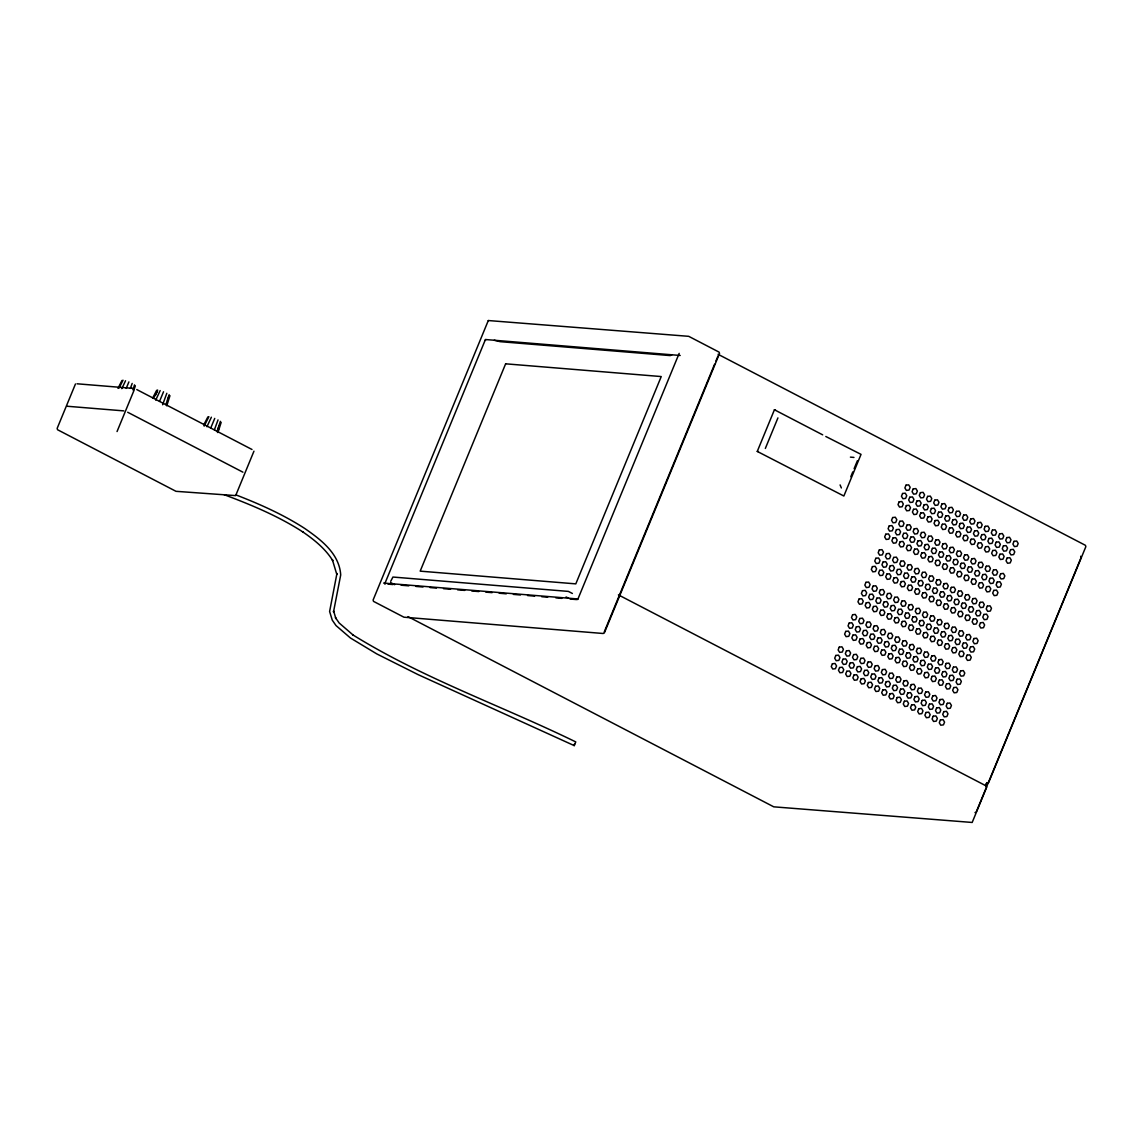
<?xml version="1.0" encoding="UTF-8"?>
<svg xmlns="http://www.w3.org/2000/svg" width="1143" height="1143" viewBox="0 0 1143 1143"><rect width="100%" height="100%" fill="white"/><g stroke="black" fill="none" stroke-linecap="round" stroke-linejoin="round"><path stroke-width="1.5" d="M134.26 389.22L135.331 385.834M166.764 405.822L169.964 395.678M217.484 432.483L218.556 429.111M217.97 432.454L221.185 422.31M167.521 400.379L168.978 395.921M217.756 429.982L219.213 425.525M132.888 389.877L134.545 384.862M165.878 404.736L169.178 394.706M217.084 431.368L220.399 421.338M574.515 743.936L574.243 745.622L575.772 741.921C501.748 705.774 422.853 678.342 352.63 634.736L353.316 635.208L339.157 622.992L335.456 617.649L335.871 618.577L333.627 610.948L333.499 611.976L340.714 574.929C339.314 553.541 320.883 539.653 304.681 528.423C283.293 514.579 259.89 504.177 236.187 494.99M130.388 388.349L132.188 383.419M162.62 404.765L166.821 393.278M214.427 429.754L218.027 419.91M75.467 383.977L57.15 428.396L57.564 429.739L175.993 491.319L235.658 495.605L253.96 451.171M117.043 431.554L134.202 389.906M384.734 583.859L485.432 339.528L680.199 355.473M390.72 581.287L392.935 577.044L568.371 591.402L572.372 593.474M577.701 599.561L679.171 353.373M604.218 632.022L714.589 364.217M715.947 360.931L717.975 356.002M825.803 436.483L861.036 454.371L843.863 496.019L757.266 451.414L774.425 409.766L775.425 409.837M765.339 448.442L777.926 417.895M850.806 476.717L852.778 471.902M854.107 468.701L857.407 460.7M985.823 785.627L987.095 782.541L986.023 784.027L988.581 782.669L1085.85 546.668L1085.436 545.325L718.075 354.287M126.216 388.363L128.888 381.919M159.506 401.422L163.535 391.763M210.712 428.054L214.741 418.395M121.844 388.663L125.544 380.733M155.734 400.093L160.177 390.577M206.94 426.725L211.384 417.209M155.377 395.464L157.463 391.263M119.072 388.077L123.03 380.205M153.705 397.921L157.663 390.049M204.126 426.125L208.883 416.681M117.972 388.349L122.03 380.448M152.605 398.193L156.677 390.292M203.811 424.825L207.883 416.924M485.061 340.457L485.932 339.571M974.993 812.616L976.179 812.116L1081.078 557.598L1080.664 556.255M671.898 354.787L670.269 355.587L500.163 341.671L494.247 340.257M77.038 383.791L133.545 388.42M850.421 457.129L853.95 457.429M757.266 451.414L758.252 451.485M67.294 406.265L123.787 410.88M383.619 583.073L577.901 598.975M388.034 584.13L392.992 584.544M401.122 585.202L408.823 585.83M415.909 586.416L422.996 587.002M430.082 587.573L436.44 588.102M443.513 588.674L450.571 589.245M457.629 589.831L464.701 590.402M471.759 590.988L478.831 591.56M485.889 592.145L492.104 592.645M499.191 593.231L506.278 593.817M513.378 594.389L520.465 594.974M527.552 595.546L534.638 596.132M541.725 596.717L547.711 597.203M555.898 597.875L561.827 598.361M570.086 599.032L576.686 599.575M224.099 494.662C251.417 504.906 278.592 516.222 303.152 532.138L302.495 531.695C314.054 539.625 325.326 548.611 332.784 560.67L332.384 559.741L336.814 574.458L336.942 573.443L329.613 611.505L332.27 620.149L336.013 625.564L350.415 637.98L376.761 653.896L418.067 674.613L574.243 745.622M774.425 409.766L822.689 434.854M618.406 594.874L986.252 785.955L986.666 787.298L972.179 822.46L773.754 806.829L407.98 616.62M566.085 596.946L568.743 598.332M136.774 389.563L252.003 449.485M127.687 412.252L242.902 472.173M390.635 582.601L394.635 584.673M840.091 484.918L841.362 487.961M985.637 784.955L985.752 785.913M385.105 582.944L385.22 583.902M488.304 320.54L373.104 600.032L373.518 601.375L403.922 617.191L603.147 633.493L604.333 632.979L719.533 353.487L719.118 352.144L688.715 336.328L488.304 320.54M505.635 363.817L420.181 571.143L575.801 583.873L661.24 376.561L505.635 363.817M832.404 663.783L831.247 666.555L832.761 669.026L835.404 668.726L836.562 665.94L835.047 663.469L832.404 663.783M835.833 655.453L834.69 658.225L836.19 660.697L838.848 660.397L839.991 657.611L838.476 655.139L835.833 655.453M839.262 647.124L838.119 649.896L839.634 652.367L842.277 652.067L843.42 649.281L841.92 646.809L839.262 647.124M845.749 631.393L844.606 634.165L846.106 636.637L848.763 636.322L849.906 633.551L848.406 631.079L845.749 631.393M849.178 623.064L848.035 625.835L849.549 628.307L852.192 627.993L853.335 625.221L851.835 622.749L849.178 623.064M852.621 614.734L851.478 617.506L852.978 619.977L855.636 619.663L856.779 616.891L855.264 614.42L852.621 614.734M859.107 598.989L857.95 601.775L859.465 604.247L862.108 603.933L863.265 601.161L861.751 598.689L859.107 598.989M862.536 590.66L861.393 593.446L862.894 595.917L865.551 595.603L866.694 592.831L865.18 590.36L862.536 590.66M865.965 582.33L864.822 585.116L866.323 587.588L868.98 587.273L870.123 584.502L868.623 582.03L865.965 582.33M872.452 566.599L871.309 569.385L872.809 571.843L875.467 571.543L876.61 568.771L875.109 566.299L872.452 566.599M875.881 558.27L874.738 561.056L876.252 563.513L878.896 563.213L880.039 560.441L878.538 557.97L875.881 558.27M879.324 549.94L878.167 552.726L879.681 555.184L882.325 554.884L883.482 552.112L881.967 549.64L879.324 549.94M885.796 534.21L884.653 536.981L886.168 539.453L888.811 539.153L889.954 536.367L888.454 533.895L885.796 534.21M889.24 525.88L888.097 528.652L889.597 531.124L892.254 530.823L893.397 528.037L891.883 525.566L889.24 525.88M892.669 517.55L891.526 520.322L893.026 522.794L895.683 522.494L896.826 519.708L895.326 517.236L892.669 517.55M899.155 501.82L898.012 504.592L899.512 507.063L902.17 506.749L903.313 503.977L901.813 501.506L899.155 501.82M902.584 493.49L901.441 496.262L902.956 498.734L905.599 498.419L906.742 495.648L905.242 493.176L902.584 493.49M906.028 485.161L904.87 487.932L906.385 490.404L909.028 490.09L910.185 487.318L908.671 484.846L906.028 485.161M839.605 667.526L838.448 670.298L839.962 672.77L842.605 672.47L843.763 669.684L842.248 667.212L839.605 667.526M843.034 659.197L841.891 661.968L843.391 664.44L846.049 664.14L847.192 661.354L845.677 658.882L843.034 659.197M846.463 650.867L845.32 653.639L846.834 656.111L849.478 655.811L850.621 653.024L849.12 650.553L846.463 650.867M852.949 635.137L851.806 637.908L853.307 640.38L855.964 640.066L857.107 637.294L855.607 634.822L852.949 635.137M856.378 626.807L855.235 629.579L856.75 632.05L859.393 631.736L860.536 628.964L859.036 626.493L856.378 626.807M859.822 618.477L858.679 621.249L860.179 623.721L862.836 623.406L863.979 620.635L862.465 618.163L859.822 618.477M866.308 602.747L865.151 605.519L866.665 607.99L869.309 607.676L870.466 604.904L868.951 602.432L866.308 602.747M869.737 594.417L868.594 597.189L870.094 599.661L872.752 599.346L873.895 596.575L872.38 594.103L869.737 594.417M873.166 586.088L872.023 588.859L873.523 591.331L876.181 591.017L877.324 588.245L875.824 585.773L873.166 586.088M879.653 570.343L878.51 573.129L880.01 575.586L882.667 575.286L883.81 572.514L882.31 570.043L879.653 570.343M883.082 562.013L881.939 564.799L883.453 567.257L886.096 566.957L887.239 564.185L885.739 561.713L883.082 562.013M886.525 553.683L885.382 556.47L886.882 558.927L889.54 558.627L890.683 555.855L889.168 553.383L886.525 553.683M893.012 537.953L891.854 540.725L893.369 543.196L896.012 542.896L897.169 540.11L895.655 537.653L893.012 537.953M896.441 529.623L895.298 532.395L896.798 534.867L899.455 534.567L900.598 531.781L899.084 529.323L896.441 529.623M899.87 521.294L898.727 524.066L900.227 526.537L902.884 526.237L904.027 523.451L902.527 520.994L899.87 521.294M906.356 505.563L905.213 508.335L906.713 510.807L909.371 510.507L910.514 507.721L909.014 505.249L906.356 505.563M909.785 497.234L908.642 500.005L910.157 502.477L912.8 502.177L913.943 499.391L912.443 496.919L909.785 497.234M913.228 488.904L912.071 491.676L913.586 494.147L916.229 493.847L917.386 491.061L915.872 488.59L913.228 488.904M846.806 671.27L845.663 674.041L847.163 676.513L849.82 676.213L850.964 673.427L849.449 670.97L846.806 671.27M850.235 662.94L849.092 665.712L850.592 668.184L853.25 667.883L854.392 665.097L852.878 662.64L850.235 662.94M853.664 654.61L852.521 657.382L854.035 659.854L856.678 659.554L857.821 656.768L856.321 654.31L853.664 654.61M860.15 638.88L859.007 641.652L860.508 644.123L863.165 643.823L864.308 641.037L862.808 638.566L860.15 638.88M863.579 630.55L862.436 633.322L863.951 635.794L866.594 635.494L867.737 632.708L866.237 630.236L863.579 630.55M867.023 622.221L865.88 624.992L867.38 627.464L870.037 627.164L871.18 624.378L869.666 621.906L867.023 622.221M873.509 606.49L872.352 609.262L873.866 611.734L876.51 611.419L877.667 608.648L876.152 606.176L873.509 606.49M876.938 598.16L875.795 600.932L877.295 603.404L879.953 603.09L881.096 600.318L879.581 597.846L876.938 598.16M880.367 589.831L879.224 592.603L880.739 595.074L883.382 594.76L884.525 591.988L883.025 589.517L880.367 589.831M886.854 574.086L885.711 576.872L887.211 579.344L889.868 579.03L891.011 576.258L889.511 573.786L886.854 574.086M890.283 565.756L889.14 568.542L890.654 571.014L893.297 570.7L894.44 567.928L892.94 565.456L890.283 565.756M893.726 557.427L892.583 560.213L894.083 562.685L896.741 562.37L897.884 559.599L896.369 557.127L893.726 557.427M900.213 541.696L899.055 544.482L900.57 546.94L903.213 546.64L904.37 543.868L902.856 541.396L900.213 541.696M903.642 533.367L902.499 536.153L903.999 538.61L906.656 538.31L907.799 535.538L906.285 533.067L903.642 533.367M907.071 525.037L905.928 527.823L907.428 530.281L910.085 529.981L911.228 527.209L909.728 524.737L907.071 525.037M913.557 509.307L912.414 512.078L913.914 514.55L916.572 514.25L917.715 511.464L916.215 508.992L913.557 509.307M916.986 500.977L915.843 503.749L917.358 506.22L920.001 505.92L921.144 503.134L919.644 500.663L916.986 500.977M920.429 492.647L919.286 495.419L920.787 497.891L923.444 497.591L924.587 494.805L923.073 492.333L920.429 492.647M854.007 675.013L852.864 677.799L854.364 680.256L857.021 679.956L858.164 677.185L856.65 674.713L854.007 675.013M857.436 666.683L856.293 669.469L857.793 671.927L860.45 671.627L861.593 668.855L860.093 666.383L857.436 666.683M860.865 658.354L859.722 661.14L861.236 663.597L863.879 663.297L865.022 660.525L863.522 658.054L860.865 658.354M867.351 642.623L866.208 645.395L867.708 647.867L870.366 647.567L871.509 644.781L870.009 642.309L867.351 642.623M870.78 634.294L869.637 637.065L871.152 639.537L873.795 639.237L874.938 636.451L873.438 633.979L870.78 634.294M874.224 625.964L873.081 628.736L874.581 631.207L877.238 630.907L878.381 628.121L876.867 625.65L874.224 625.964M880.71 610.233L879.567 613.005L881.067 615.477L883.725 615.163L884.868 612.391L883.353 609.919L880.71 610.233M884.139 601.904L882.996 604.676L884.496 607.147L887.154 606.833L888.297 604.061L886.782 601.589L884.139 601.904M887.568 593.574L886.425 596.346L887.94 598.818L890.583 598.503L891.726 595.732L890.226 593.26L887.568 593.574M894.055 577.844L892.912 580.615L894.412 583.087L897.069 582.773L898.212 580.001L896.712 577.529L894.055 577.844M897.484 569.514L896.341 572.286L897.855 574.758L900.498 574.443L901.641 571.671L900.141 569.2L897.484 569.514M900.927 561.184L899.784 563.956L901.284 566.428L903.942 566.114L905.085 563.342L903.57 560.87L900.927 561.184M907.413 545.44L906.256 548.226L907.771 550.697L910.414 550.383L911.571 547.611L910.057 545.14L907.413 545.44M910.842 537.11L909.699 539.896L911.2 542.368L913.857 542.053L915 539.282L913.486 536.81L910.842 537.11M914.271 528.78L913.128 531.566L914.643 534.038L917.286 533.724L918.429 530.952L916.929 528.48L914.271 528.78M920.758 513.05L919.615 515.822L921.115 518.293L923.773 517.993L924.916 515.207L923.415 512.75L920.758 513.05M924.187 504.72L923.044 507.492L924.558 509.964L927.202 509.664L928.345 506.878L926.844 504.42L924.187 504.72M927.63 496.391L926.487 499.162L927.987 501.634L930.645 501.334L931.788 498.548L930.273 496.091L927.63 496.391M861.208 678.756L860.065 681.542L861.565 684L864.222 683.7L865.365 680.928L863.851 678.456L861.208 678.756M864.637 670.427L863.494 673.213L864.994 675.67L867.651 675.37L868.794 672.598L867.294 670.127L864.637 670.427M868.066 662.097L866.923 664.883L868.437 667.341L871.08 667.041L872.223 664.269L870.723 661.797L868.066 662.097M874.552 646.366L873.409 649.138L874.924 651.61L877.567 651.31L878.71 648.524L877.21 646.066L874.552 646.366M877.981 638.037L876.838 640.809L878.353 643.28L880.996 642.98L882.139 640.194L880.639 637.737L877.981 638.037M881.424 629.707L880.281 632.479L881.782 634.951L884.439 634.651L885.582 631.865L884.068 629.407L881.424 629.707M887.911 613.977L886.768 616.749L888.268 619.22L890.926 618.92L892.069 616.134L890.554 613.662L887.911 613.977M891.34 605.647L890.197 608.419L891.697 610.891L894.355 610.591L895.498 607.805L893.983 605.333L891.34 605.647M894.769 597.318L893.626 600.089L895.14 602.561L897.784 602.261L898.927 599.475L897.426 597.003L894.769 597.318M901.255 581.587L900.112 584.359L901.613 586.83L904.27 586.516L905.413 583.744L903.913 581.273L901.255 581.587M904.685 573.257L903.541 576.029L905.056 578.501L907.699 578.187L908.842 575.415L907.342 572.943L904.685 573.257M908.128 564.928L906.985 567.7L908.485 570.171L911.142 569.857L912.285 567.085L910.771 564.613L908.128 564.928M914.614 549.183L913.471 551.969L914.971 554.441L917.629 554.126L918.772 551.355L917.257 548.883L914.614 549.183M918.043 540.853L916.9 543.639L918.4 546.111L921.058 545.797L922.201 543.025L920.686 540.553L918.043 540.853M921.472 532.524L920.329 535.31L921.844 537.781L924.487 537.467L925.63 534.695L924.13 532.224L921.472 532.524M927.959 516.793L926.816 519.579L928.316 522.037L930.974 521.737L932.116 518.965L930.616 516.493L927.959 516.793M931.388 508.464L930.245 511.25L931.759 513.707L934.403 513.407L935.545 510.635L934.045 508.164L931.388 508.464M934.831 500.134L933.688 502.92L935.188 505.377L937.846 505.077L938.989 502.306L937.474 499.834L934.831 500.134M868.409 682.5L867.266 685.286L868.766 687.757L871.423 687.443L872.566 684.671L871.052 682.2L868.409 682.5M871.838 674.17L870.695 676.956L872.195 679.428L874.852 679.113L875.995 676.342L874.495 673.87L871.838 674.17M875.267 665.84L874.124 668.626L875.638 671.098L878.281 670.784L879.424 668.012L877.924 665.54L875.267 665.84M881.753 650.11L880.61 652.896L882.125 655.353L884.768 655.053L885.911 652.282L884.411 649.81L881.753 650.11M885.182 641.78L884.039 644.566L885.554 647.024L888.197 646.724L889.34 643.952L887.84 641.48L885.182 641.78M888.625 633.451L887.482 636.237L888.983 638.694L891.64 638.394L892.783 635.622L891.269 633.151L888.625 633.451M895.112 617.72L893.969 620.492L895.469 622.964L898.127 622.664L899.27 619.877L897.755 617.42L895.112 617.72M898.541 609.39L897.398 612.162L898.898 614.634L901.556 614.334L902.699 611.548L901.198 609.09L898.541 609.39M901.97 601.061L900.827 603.833L902.341 606.304L904.985 606.004L906.128 603.218L904.627 600.761L901.97 601.061M908.456 585.33L907.313 588.102L908.828 590.574L911.471 590.259L912.614 587.488L911.114 585.016L908.456 585.33M911.885 577.001L910.742 579.772L912.257 582.244L914.9 581.93L916.043 579.158L914.543 576.686L911.885 577.001M915.329 568.671L914.186 571.443L915.686 573.915L918.343 573.6L919.486 570.828L917.972 568.357L915.329 568.671M921.815 552.941L920.672 555.712L922.172 558.184L924.83 557.87L925.973 555.098L924.458 552.626L921.815 552.941M925.244 544.611L924.101 547.383L925.601 549.854L928.259 549.54L929.402 546.768L927.887 544.297L925.244 544.611M928.673 536.281L927.53 539.053L929.045 541.525L931.688 541.211L932.831 538.439L931.331 535.967L928.673 536.281M935.16 520.536L934.017 523.323L935.517 525.794L938.174 525.48L939.317 522.708L937.817 520.236L935.16 520.536M938.589 512.207L937.446 514.993L938.96 517.465L941.603 517.15L942.746 514.379L941.246 511.907L938.589 512.207M942.032 503.877L940.889 506.663L942.389 509.135L945.047 508.821L946.19 506.049L944.675 503.577L942.032 503.877M875.609 686.257L874.466 689.029L875.967 691.501L878.624 691.186L879.767 688.415L878.253 685.943L875.609 686.257M879.038 677.928L877.895 680.699L879.396 683.171L882.053 682.857L883.196 680.085L881.696 677.613L879.038 677.928M882.467 669.598L881.324 672.37L882.839 674.841L885.482 674.527L886.625 671.755L885.125 669.284L882.467 669.598M888.954 653.853L887.811 656.639L889.325 659.111L891.969 658.797L893.112 656.025L891.611 653.553L888.954 653.853M892.397 645.524L891.24 648.31L892.754 650.781L895.398 650.467L896.555 647.695L895.04 645.224L892.397 645.524M895.826 637.194L894.683 639.98L896.183 642.452L898.841 642.137L899.984 639.366L898.469 636.894L895.826 637.194M902.313 621.463L901.17 624.235L902.67 626.707L905.327 626.407L906.47 623.621L904.956 621.163L902.313 621.463M905.742 613.134L904.599 615.906L906.099 618.377L908.756 618.077L909.899 615.291L908.399 612.834L905.742 613.134M909.171 604.804L908.028 607.576L909.542 610.048L912.185 609.748L913.328 606.962L911.828 604.504L909.171 604.804M915.657 589.074L914.514 591.845L916.029 594.317L918.672 594.017L919.815 591.231L918.315 588.759L915.657 589.074M919.086 580.744L917.943 583.516L919.458 585.988L922.101 585.687L923.244 582.901L921.744 580.43L919.086 580.744M922.53 572.414L921.387 575.186L922.887 577.658L925.544 577.358L926.687 574.572L925.173 572.1L922.53 572.414M929.016 556.684L927.873 559.456L929.373 561.927L932.031 561.613L933.174 558.841L931.659 556.37L929.016 556.684M932.445 548.354L931.302 551.126L932.802 553.598L935.46 553.283L936.603 550.512L935.103 548.04L932.445 548.354M935.874 540.025L934.731 542.796L936.246 545.268L938.889 544.954L940.032 542.182L938.532 539.71L935.874 540.025M942.361 524.28L941.218 527.066L942.732 529.538L945.375 529.223L946.518 526.452L945.018 523.98L942.361 524.28M945.79 515.95L944.647 518.736L946.161 521.208L948.804 520.894L949.947 518.122L948.447 515.65L945.79 515.95M949.233 507.621L948.09 510.407L949.59 512.878L952.248 512.564L953.391 509.792L951.876 507.321L949.233 507.621M882.81 690.001L881.667 692.772L883.168 695.244L885.825 694.93L886.968 692.158L885.454 689.686L882.81 690.001M886.239 681.671L885.096 684.443L886.597 686.914L889.254 686.6L890.397 683.828L888.897 681.357L886.239 681.671M889.668 673.341L888.525 676.113L890.04 678.585L892.683 678.27L893.826 675.499L892.326 673.027L889.668 673.341M896.155 657.596L895.012 660.383L896.526 662.854L899.17 662.54L900.313 659.768L898.812 657.296L896.155 657.596M899.598 649.267L898.441 652.053L899.955 654.525L902.599 654.21L903.756 651.439L902.241 648.967L899.598 649.267M903.027 640.937L901.884 643.723L903.384 646.195L906.042 645.881L907.185 643.109L905.67 640.637L903.027 640.937M909.514 625.207L908.371 627.993L909.871 630.45L912.528 630.15L913.671 627.378L912.157 624.907L909.514 625.207M912.943 616.877L911.8 619.663L913.3 622.121L915.957 621.821L917.1 619.049L915.6 616.577L912.943 616.877M916.372 608.547L915.229 611.334L916.743 613.791L919.386 613.491L920.529 610.719L919.029 608.247L916.372 608.547M922.858 592.817L921.715 595.589L923.23 598.06L925.873 597.76L927.016 594.974L925.516 592.517L922.858 592.817M926.301 584.487L925.144 587.259L926.659 589.731L929.302 589.431L930.459 586.645L928.945 584.187L926.301 584.487M929.73 576.158L928.587 578.929L930.088 581.401L932.745 581.101L933.888 578.315L932.374 575.858L929.73 576.158M936.217 560.427L935.074 563.199L936.574 565.671L939.232 565.356L940.375 562.585L938.86 560.113L936.217 560.427M939.646 552.098L938.503 554.869L940.003 557.341L942.661 557.027L943.804 554.255L942.303 551.783L939.646 552.098M943.075 543.768L941.932 546.54L943.446 549.011L946.09 548.697L947.233 545.925L945.732 543.454L943.075 543.768M949.562 528.037L948.419 530.809L949.933 533.281L952.576 532.967L953.719 530.195L952.219 527.723L949.562 528.037M952.991 519.708L951.848 522.48L953.362 524.951L956.005 524.637L957.148 521.865L955.648 519.393L952.991 519.708M956.434 511.378L955.291 514.15L956.791 516.622L959.448 516.307L960.591 513.536L959.077 511.064L956.434 511.378M890.011 693.744L888.868 696.516L890.368 698.987L893.026 698.673L894.169 695.901L892.654 693.43L890.011 693.744M893.44 685.414L892.297 688.186L893.797 690.658L896.455 690.343L897.598 687.572L896.098 685.1L893.44 685.414M896.869 677.085L895.726 679.856L897.241 682.328L899.884 682.014L901.027 679.242L899.527 676.77L896.869 677.085M903.356 661.354L902.213 664.126L903.727 666.598L906.37 666.283L907.513 663.511L906.013 661.04L903.356 661.354M906.799 653.024L905.642 655.796L907.156 658.268L909.814 657.954L910.957 655.182L909.442 652.71L906.799 653.024M910.228 644.695L909.085 647.467L910.585 649.938L913.243 649.624L914.386 646.852L912.871 644.381L910.228 644.695M916.715 628.95L915.572 631.736L917.072 634.208L919.729 633.894L920.872 631.122L919.358 628.65L916.715 628.95M920.144 620.62L919.001 623.406L920.501 625.878L923.158 625.564L924.301 622.792L922.801 620.32L920.144 620.62M923.573 612.291L922.43 615.077L923.944 617.549L926.587 617.234L927.73 614.463L926.23 611.991L923.573 612.291M930.059 596.56L928.916 599.332L930.431 601.804L933.074 601.504L934.217 598.718L932.717 596.26L930.059 596.56M933.502 588.231L932.345 591.002L933.86 593.474L936.503 593.174L937.66 590.388L936.146 587.931L933.502 588.231M936.931 579.901L935.788 582.673L937.289 585.145L939.946 584.845L941.089 582.058L939.575 579.601L936.931 579.901M943.418 564.171L942.275 566.942L943.775 569.414L946.433 569.114L947.576 566.328L946.061 563.856L943.418 564.171M946.847 555.841L945.704 558.613L947.204 561.084L949.862 560.784L951.005 557.998L949.504 555.527L946.847 555.841M950.276 547.511L949.133 550.283L950.647 552.755L953.291 552.455L954.434 549.669L952.933 547.197L950.276 547.511M956.762 531.781L955.619 534.553L957.134 537.024L959.777 536.71L960.92 533.938L959.42 531.466L956.762 531.781M960.206 523.451L959.048 526.223L960.563 528.695L963.206 528.38L964.363 525.609L962.849 523.137L960.206 523.451M963.635 515.122L962.492 517.893L963.992 520.365L966.649 520.051L967.792 517.279L966.278 514.807L963.635 515.122M897.212 697.487L896.069 700.259L897.569 702.731L900.227 702.431L901.37 699.645L899.855 697.173L897.212 697.487M900.641 689.158L899.498 691.929L901.013 694.401L903.656 694.101L904.799 691.315L903.299 688.843L900.641 689.158M904.07 680.828L902.927 683.6L904.442 686.071L907.085 685.771L908.228 682.985L906.728 680.514L904.07 680.828M910.557 665.097L909.414 667.869L910.928 670.341L913.571 670.027L914.714 667.255L913.214 664.783L910.557 665.097M914 656.768L912.857 659.54L914.357 662.011L917.015 661.697L918.158 658.925L916.643 656.453L914 656.768M917.429 648.438L916.286 651.21L917.786 653.682L920.444 653.367L921.587 650.596L920.072 648.124L917.429 648.438M923.915 632.693L922.772 635.479L924.273 637.951L926.93 637.637L928.073 634.865L926.559 632.393L923.915 632.693M927.344 624.364L926.201 627.15L927.702 629.622L930.359 629.307L931.502 626.535L930.002 624.064L927.344 624.364M930.773 616.034L929.63 618.82L931.145 621.292L933.788 620.978L934.931 618.206L933.431 615.734L930.773 616.034M937.26 600.304L936.117 603.09L937.631 605.547L940.275 605.247L941.418 602.475L939.917 600.004L937.26 600.304M940.703 591.974L939.546 594.76L941.06 597.217L943.704 596.917L944.861 594.146L943.346 591.674L940.703 591.974M944.132 583.644L942.989 586.43L944.489 588.888L947.147 588.588L948.29 585.816L946.775 583.344L944.132 583.644M950.619 567.914L949.476 570.686L950.976 573.157L953.633 572.857L954.776 570.071L953.262 567.614L950.619 567.914M954.048 559.584L952.905 562.356L954.405 564.828L957.062 564.528L958.205 561.742L956.705 559.284L954.048 559.584M957.477 551.255L956.334 554.026L957.848 556.498L960.491 556.198L961.634 553.412L960.134 550.955L957.477 551.255M963.963 535.524L962.82 538.296L964.335 540.768L966.978 540.468L968.121 537.681L966.621 535.21L963.963 535.524M967.407 527.194L966.249 529.966L967.764 532.438L970.407 532.138L971.564 529.352L970.05 526.88L967.407 527.194M970.836 518.865L969.693 521.637L971.193 524.108L973.85 523.808L974.993 521.022L973.479 518.551L970.836 518.865M904.413 701.231L903.27 704.002L904.77 706.474L907.428 706.174L908.571 703.388L907.056 700.93L904.413 701.231M907.842 692.901L906.699 695.673L908.214 698.144L910.857 697.844L912 695.058L910.5 692.601L907.842 692.901M911.271 684.571L910.128 687.343L911.643 689.815L914.286 689.515L915.429 686.729L913.929 684.271L911.271 684.571M917.758 668.841L916.615 671.613L918.129 674.084L920.772 673.77L921.915 670.998L920.415 668.526L917.758 668.841M921.201 660.511L920.058 663.283L921.558 665.755L924.216 665.44L925.359 662.669L923.844 660.197L921.201 660.511M924.63 652.182L923.487 654.953L924.987 657.425L927.645 657.111L928.788 654.339L927.287 651.867L924.63 652.182M931.116 636.451L929.973 639.223L931.474 641.694L934.131 641.38L935.274 638.608L933.76 636.137L931.116 636.451M934.545 628.121L933.402 630.893L934.903 633.365L937.56 633.051L938.703 630.279L937.203 627.807L934.545 628.121M937.974 619.792L936.831 622.564L938.346 625.035L940.989 624.721L942.132 621.949L940.632 619.477L937.974 619.792M944.461 604.047L943.318 606.833L944.832 609.305L947.476 608.99L948.619 606.219L947.118 603.747L944.461 604.047M947.904 595.717L946.761 598.503L948.261 600.975L950.919 600.661L952.062 597.889L950.547 595.417L947.904 595.717M951.333 587.388L950.19 590.174L951.69 592.645L954.348 592.331L955.491 589.559L953.976 587.088L951.333 587.388M957.82 571.657L956.677 574.443L958.177 576.901L960.834 576.601L961.977 573.829L960.463 571.357L957.82 571.657M961.249 563.328L960.106 566.114L961.606 568.571L964.263 568.271L965.406 565.499L963.906 563.028L961.249 563.328M964.678 554.998L963.535 557.784L965.049 560.241L967.692 559.941L968.835 557.17L967.335 554.698L964.678 554.998M971.164 539.267L970.021 542.039L971.536 544.511L974.179 544.211L975.322 541.425L973.822 538.953L971.164 539.267M974.608 530.938L973.45 533.71L974.965 536.181L977.608 535.881L978.765 533.095L977.251 530.623L974.608 530.938M978.037 522.608L976.894 525.38L978.394 527.852L981.051 527.552L982.194 524.766L980.68 522.294L978.037 522.608M911.614 704.974L910.471 707.76L911.971 710.217L914.629 709.917L915.772 707.146L914.257 704.674L911.614 704.974M915.043 696.644L913.9 699.43L915.414 701.888L918.058 701.588L919.201 698.816L917.7 696.344L915.043 696.644M918.486 688.315L917.329 691.101L918.843 693.558L921.487 693.258L922.644 690.486L921.129 688.015L918.486 688.315M924.958 672.584L923.815 675.356L925.33 677.828L927.973 677.528L929.116 674.741L927.616 672.27L924.958 672.584M928.402 664.254L927.259 667.026L928.759 669.498L931.416 669.198L932.559 666.412L931.045 663.94L928.402 664.254M931.831 655.925L930.688 658.697L932.188 661.168L934.845 660.868L935.988 658.082L934.488 655.611L931.831 655.925M938.317 640.194L937.174 642.966L938.674 645.438L941.332 645.123L942.475 642.352L940.96 639.88L938.317 640.194M941.746 631.865L940.603 634.636L942.118 637.108L944.761 636.794L945.904 634.022L944.404 631.55L941.746 631.865M945.175 623.535L944.032 626.307L945.547 628.779L948.19 628.464L949.333 625.692L947.833 623.221L945.175 623.535M951.662 607.805L950.519 610.576L952.033 613.048L954.676 612.734L955.819 609.962L954.319 607.49L951.662 607.805M955.105 599.475L953.962 602.247L955.462 604.718L958.12 604.404L959.263 601.632L957.748 599.161L955.105 599.475M958.534 591.145L957.391 593.917L958.891 596.389L961.549 596.074L962.692 593.303L961.177 590.831L958.534 591.145M965.021 575.4L963.878 578.187L965.378 580.644L968.035 580.344L969.178 577.572L967.664 575.1L965.021 575.4M968.45 567.071L967.307 569.857L968.807 572.314L971.464 572.014L972.607 569.243L971.107 566.771L968.45 567.071M971.879 558.741L970.736 561.527L972.25 563.985L974.893 563.685L976.036 560.913L974.536 558.441L971.879 558.741M978.365 543.011L977.222 545.783L978.737 548.254L981.38 547.954L982.523 545.168L981.023 542.711L978.365 543.011M981.808 534.681L980.665 537.453L982.166 539.925L984.823 539.625L985.966 536.839L984.452 534.381L981.808 534.681M985.237 526.351L984.094 529.123L985.595 531.595L988.252 531.295L989.395 528.509L987.881 526.051L985.237 526.351M918.815 708.717L917.672 711.503L919.172 713.961L921.83 713.661L922.972 710.889L921.472 708.417L918.815 708.717M922.244 700.388L921.101 703.174L922.615 705.631L925.259 705.331L926.401 702.559L924.901 700.087L922.244 700.388M925.687 692.058L924.53 694.844L926.044 697.301L928.688 697.001L929.845 694.23L928.33 691.758L925.687 692.058M932.159 676.327L931.016 679.099L932.531 681.571L935.174 681.271L936.317 678.485L934.817 676.027L932.159 676.327M935.603 667.998L934.46 670.77L935.96 673.241L938.617 672.941L939.76 670.155L938.246 667.698L935.603 667.998M939.032 659.668L937.889 662.44L939.389 664.912L942.046 664.612L943.189 661.826L941.689 659.368L939.032 659.668M945.518 643.938L944.375 646.709L945.875 649.181L948.533 648.881L949.676 646.095L948.161 643.623L945.518 643.938M948.947 635.608L947.804 638.38L949.319 640.852L951.962 640.551L953.105 637.765L951.605 635.294L948.947 635.608M952.39 627.278L951.233 630.05L952.748 632.522L955.391 632.222L956.548 629.436L955.034 626.964L952.39 627.278M958.863 611.548L957.72 614.32L959.234 616.791L961.877 616.477L963.02 613.705L961.52 611.234L958.863 611.548M962.306 603.218L961.163 605.99L962.663 608.462L965.321 608.147L966.464 605.376L964.949 602.904L962.306 603.218M965.735 594.889L964.592 597.66L966.092 600.132L968.75 599.818L969.893 597.046L968.392 594.574L965.735 594.889M972.222 579.144L971.079 581.93L972.579 584.402L975.236 584.087L976.379 581.316L974.865 578.844L972.222 579.144M975.651 570.814L974.508 573.6L976.022 576.072L978.665 575.758L979.808 572.986L978.308 570.514L975.651 570.814M979.08 562.485L977.937 565.271L979.451 567.742L982.094 567.428L983.237 564.656L981.737 562.185L979.08 562.485M985.566 546.754L984.423 549.54L985.938 551.998L988.581 551.698L989.724 548.926L988.224 546.454L985.566 546.754M989.009 538.424L987.866 541.211L989.367 543.668L992.024 543.368L993.167 540.596L991.653 538.124L989.009 538.424M992.438 530.095L991.295 532.881L992.796 535.338L995.453 535.038L996.596 532.267L995.082 529.795L992.438 530.095M926.016 712.46L924.873 715.247L926.373 717.718L929.03 717.404L930.173 714.632L928.673 712.16L926.016 712.46M929.445 704.131L928.302 706.917L929.816 709.389L932.459 709.074L933.602 706.303L932.102 703.831L929.445 704.131M932.888 695.801L931.731 698.587L933.245 701.059L935.888 700.745L937.046 697.973L935.531 695.501L932.888 695.801M939.36 680.071L938.217 682.857L939.732 685.314L942.375 685.014L943.518 682.242L942.018 679.771L939.36 680.071M942.804 671.741L941.661 674.527L943.161 676.985L945.818 676.685L946.961 673.913L945.447 671.441L942.804 671.741M946.233 663.411L945.09 666.198L946.59 668.655L949.247 668.355L950.39 665.583L948.89 663.111L946.233 663.411M952.719 647.681L951.576 650.453L953.076 652.924L955.734 652.624L956.877 649.838L955.362 647.367L952.719 647.681M956.148 639.351L955.005 642.123L956.52 644.595L959.163 644.295L960.306 641.509L958.806 639.037L956.148 639.351M959.591 631.022L958.434 633.793L959.949 636.265L962.592 635.965L963.749 633.179L962.235 630.707L959.591 631.022M966.064 615.291L964.921 618.063L966.435 620.535L969.078 620.22L970.221 617.449L968.721 614.977L966.064 615.291M969.507 606.962L968.364 609.733L969.864 612.205L972.522 611.891L973.665 609.119L972.15 606.647L969.507 606.962M972.936 598.632L971.793 601.404L973.293 603.875L975.951 603.561L977.094 600.789L975.593 598.318L972.936 598.632M979.422 582.901L978.279 585.673L979.78 588.145L982.437 587.831L983.58 585.059L982.066 582.587L979.422 582.901M982.851 574.572L981.708 577.344L983.223 579.815L985.866 579.501L987.009 576.729L985.509 574.257L982.851 574.572M986.28 566.242L985.137 569.014L986.652 571.486L989.295 571.171L990.438 568.4L988.938 565.928L986.28 566.242M992.767 550.497L991.624 553.283L993.138 555.741L995.782 555.441L996.925 552.669L995.424 550.197L992.767 550.497M996.21 542.168L995.067 544.954L996.567 547.411L999.225 547.111L1000.368 544.339L998.853 541.868L996.21 542.168M999.639 533.838L998.496 536.624L999.996 539.082L1002.654 538.782L1003.797 536.01L1002.297 533.538L999.639 533.838M933.217 716.218L932.074 718.99L933.574 721.462L936.231 721.147L937.374 718.375L935.874 715.904L933.217 716.218M936.646 707.888L935.503 710.66L937.017 713.132L939.66 712.818L940.803 710.046L939.303 707.574L936.646 707.888M940.089 699.559L938.946 702.331L940.446 704.802L943.104 704.488L944.247 701.716L942.732 699.245L940.089 699.559M946.561 683.814L945.418 686.6L946.933 689.058L949.576 688.758L950.733 685.986L949.219 683.514L946.561 683.814M950.004 675.484L948.861 678.27L950.362 680.728L953.019 680.428L954.162 677.656L952.648 675.184L950.004 675.484M953.433 667.155L952.29 669.941L953.791 672.398L956.448 672.098L957.591 669.327L956.091 666.855L953.433 667.155M959.92 651.424L958.777 654.196L960.277 656.668L962.935 656.368L964.078 653.582L962.577 651.124L959.92 651.424M963.349 643.095L962.206 645.866L963.72 648.338L966.364 648.038L967.507 645.252L966.006 642.795L963.349 643.095M966.792 634.765L965.635 637.537L967.149 640.009L969.793 639.709L970.95 636.922L969.435 634.465L966.792 634.765M973.264 619.035L972.121 621.806L973.636 624.278L976.279 623.978L977.422 621.192L975.922 618.72L973.264 619.035M976.708 610.705L975.565 613.477L977.065 615.948L979.722 615.648L980.865 612.862L979.351 610.391L976.708 610.705M980.137 602.375L978.994 605.147L980.494 607.619L983.151 607.319L984.294 604.533L982.794 602.061L980.137 602.375M986.623 586.645L985.48 589.417L986.98 591.888L989.638 591.574L990.781 588.802L989.266 586.33L986.623 586.645M990.052 578.315L988.909 581.087L990.424 583.559L993.067 583.244L994.21 580.473L992.71 578.001L990.052 578.315M993.496 569.986L992.338 572.757L993.853 575.229L996.496 574.915L997.653 572.143L996.139 569.671L993.496 569.986M999.968 554.241L998.825 557.027L1000.339 559.499L1002.982 559.184L1004.125 556.412L1002.625 553.941L999.968 554.241M1003.411 545.911L1002.268 548.697L1003.768 551.169L1006.426 550.855L1007.569 548.083L1006.054 545.611L1003.411 545.911M1006.84 537.581L1005.697 540.368L1007.197 542.839L1009.855 542.525L1010.998 539.753L1009.498 537.281L1006.84 537.581M940.418 719.961L939.275 722.733L940.775 725.205L943.432 724.891L944.575 722.119L943.075 719.647L940.418 719.961M943.847 711.632L942.704 714.404L944.218 716.875L946.861 716.561L948.004 713.789L946.504 711.317L943.847 711.632M947.29 703.302L946.147 706.074L947.647 708.546L950.304 708.231L951.447 705.46L949.933 702.988L947.29 703.302M953.776 687.557L952.619 690.343L954.134 692.815L956.777 692.501L957.934 689.729L956.42 687.257L953.776 687.557M957.205 679.228L956.062 682.014L957.563 684.486L960.22 684.171L961.363 681.399L959.849 678.928L957.205 679.228M960.634 670.898L959.491 673.684L960.992 676.156L963.649 675.842L964.792 673.07L963.292 670.598L960.634 670.898M967.121 655.168L965.978 657.954L967.478 660.411L970.136 660.111L971.279 657.339L969.778 654.868L967.121 655.168M970.55 646.838L969.407 649.624L970.921 652.082L973.565 651.781L974.708 649.01L973.207 646.538L970.55 646.838M973.993 638.508L972.85 641.294L974.35 643.752L977.008 643.452L978.151 640.68L976.636 638.208L973.993 638.508M980.465 622.778L979.322 625.55L980.837 628.021L983.48 627.721L984.623 624.935L983.123 622.464L980.465 622.778M983.909 614.448L982.766 617.22L984.266 619.692L986.923 619.392L988.066 616.606L986.552 614.134L983.909 614.448M987.338 606.119L986.195 608.89L987.695 611.362L990.352 611.062L991.495 608.276L989.995 605.804L987.338 606.119M993.824 590.388L992.681 593.16L994.181 595.632L996.839 595.317L997.982 592.545L996.482 590.074L993.824 590.388M997.253 582.058L996.11 584.83L997.625 587.302L1000.268 586.988L1001.411 584.216L999.911 581.744L997.253 582.058M1000.696 573.729L999.539 576.501L1001.054 578.972L1003.697 578.658L1004.854 575.886L1003.34 573.415L1000.696 573.729M1007.169 557.998L1006.026 560.77L1007.54 563.242L1010.183 562.928L1011.326 560.156L1009.826 557.684L1007.169 557.998M1010.612 549.669L1009.469 552.44L1010.969 554.912L1013.627 554.598L1014.77 551.826L1013.255 549.354L1010.612 549.669M1014.041 541.339L1012.898 544.111L1014.398 546.583L1017.056 546.268L1018.199 543.496L1016.698 541.025L1014.041 541.339"/></g></svg>
